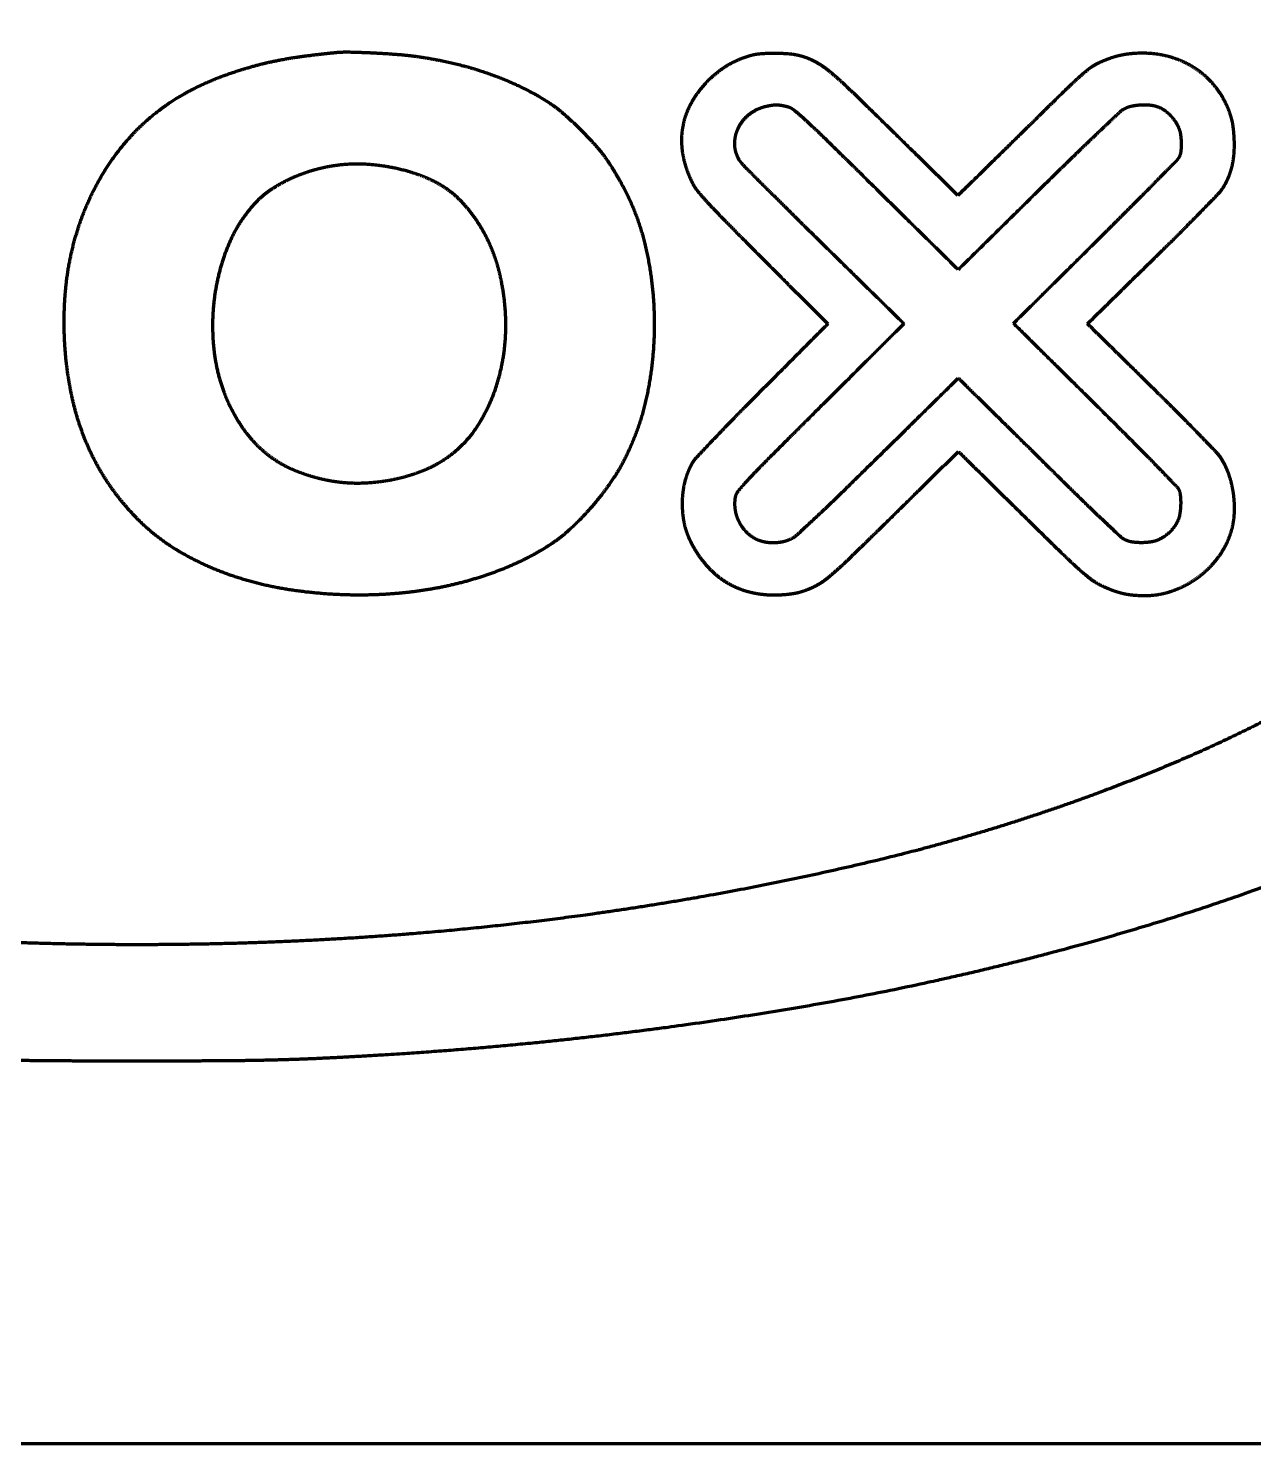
# Model space of a CAD drawing. Header units: inches. Extents: x -3022 to 7311, y 343 to 5680.
# Drawn here: x 3206.2 to 3268.4, y 3803.8 to 3875.7 of the extents above; entities that cross this region are included whole.
import ezdxf

# ---------------------------------------------------------------- set-up
doc = ezdxf.new("R2010")
doc.units = ezdxf.units.IN

msp = doc.modelspace()

# ---------------------------------------------------------------- linework, layer by layer
at = {"linetype": 'Continuous', "lineweight": 70}
msp.add_line((3427.918, 3803.795), (2993.918, 3803.795), dxfattribs=at)
for points, weights, knots in [([(3220.329, 3898.006), (3219.652, 3898.038), (3218.975, 3898.058), (3216.701, 3898.085), (3215.105, 3898.101), (3211.912, 3898.128), (3210.315, 3898.138), (3208.047, 3898.149), (3207.376, 3898.14), (3206.542, 3898.114), (3206.379, 3898.109), (3205.942, 3898.093), (3205.668, 3898.083), (3205.077, 3898.061), (3204.761, 3898.049), (3204.126, 3898.025), (3203.807, 3898.013), (3197.894, 3897.783), (3192.313, 3897.331), (3181.433, 3895.989), (3176.146, 3895.081), (3166.051, 3892.847), (3161.255, 3891.526), (3152.318, 3888.567), (3148.214, 3886.873), (3142.811, 3884.175), (3141.402, 3883.418), (3138.756, 3881.895), (3137.527, 3881.12), (3135.213, 3879.53), (3134.131, 3878.717), (3132.08, 3877.031), (3131.115, 3876.158), (3129.488, 3874.534), (3128.811, 3873.8), (3127.576, 3872.344), (3127.025, 3871.619), (3126.036, 3870.156), (3125.599, 3869.422), (3124.826, 3867.928), (3124.493, 3867.17), (3124.21, 3866.392), (3123.844, 3865.387), (3123.572, 3864.352), (3123.397, 3863.297), (3123.226, 3862.263), (3123.157, 3861.217), (3123.191, 3860.169), (3123.226, 3859.114), (3123.363, 3858.067), (3123.602, 3857.039), (3123.848, 3855.976), (3124.188, 3854.939), (3124.907, 3853.261), (3125.232, 3852.602), (3125.959, 3851.312), (3126.358, 3850.683), (3127.25, 3849.424), (3127.742, 3848.797), (3128.844, 3847.522), (3129.448, 3846.87), (3130.46, 3845.851), (3130.852, 3845.468), (3131.603, 3844.756), (3131.963, 3844.428), (3132.692, 3843.794), (3133.061, 3843.486), (3133.847, 3842.859), (3134.264, 3842.537), (3138.355, 3839.488), (3142.306, 3837.18), (3146.489, 3835.327), (3151.453, 3833.129), (3156.553, 3831.267), (3167.598, 3828.056), (3173.522, 3826.718), (3185.917, 3824.698), (3192.361, 3823.975), (3199.926, 3823.506), (3201.019, 3823.445), (3202.963, 3823.347), (3203.814, 3823.314), (3205.604, 3823.267), (3206.542, 3823.252), (3207.48, 3823.246)], [0.500003680185, 0.499951833995, 0.499951833995, 0.500003125685, 0.500003125685, 0.500003134164, 0.500003134164, 0.499950342043, 0.499950342043, 0.500002780016, 0.500002780016, 0.500003632658, 0.500003632658, 0.5000036294, 0.5000036294, 0.500003631943, 0.500003631943, 0.499712041405, 0.499712041405, 0.499626581432, 0.499626581432, 0.499570764247, 0.499570764247, 0.499147291053, 0.499147291053, 0.499856082342, 0.499856082342, 0.499741523013, 0.499741523013, 0.499697398225, 0.499697398225, 0.499615378368, 0.499615378368, 0.499717367768, 0.499717367768, 0.499509800036, 0.499509800036, 0.49943320441, 0.49943320441, 0.499316886864, 0.499316886864, 0.500003680185, 0.498576185915, 0.498576185915, 0.500003680185, 0.498389820463, 0.498389820463, 0.500003680185, 0.498416120355, 0.498416120355, 0.500003680185, 0.498702961474, 0.498702961474, 0.499514934223, 0.499514934223, 0.499556287066, 0.499556287066, 0.499619738583, 0.499619738583, 0.499803196126, 0.499803196126, 0.499966690231, 0.499966690231, 0.49992872485, 0.49992872485, 0.499925885485, 0.499925885485, 0.499958910845, 0.499958910845, 0.497922649304, 0.497922649304, 0.500003680185, 0.499255633466, 0.499255633466, 0.499390037942, 0.499390037942, 0.499589929812, 0.499589929812, 0.499998142907, 0.499998142907, 0.499979520616, 0.499979520616, 0.499986543899, 0.499986543899, 0.500003680185], [0, 0, 0, 0, 0.009508, 0.009508, 0.031905, 0.031905, 0.054312, 0.054312, 0.063734, 0.063734, 0.066018, 0.066018, 0.069872, 0.069872, 0.074311, 0.074311, 0.078787, 0.078787, 0.157355, 0.157355, 0.232677, 0.232677, 0.30258, 0.30258, 0.365018, 0.365018, 0.387555, 0.387555, 0.408036, 0.408036, 0.427121, 0.427121, 0.445479, 0.445479, 0.459571, 0.459571, 0.472445, 0.472445, 0.484522, 0.484522, 0.496245, 0.496245, 0.496245, 0.51141, 0.51141, 0.51141, 0.526313, 0.526313, 0.526313, 0.541371, 0.541371, 0.541371, 0.556984, 0.556984, 0.567525, 0.567525, 0.578233, 0.578233, 0.589688, 0.589688, 0.602466, 0.602466, 0.610351, 0.610351, 0.617358, 0.617358, 0.624265, 0.624265, 0.631841, 0.631841, 0.697719, 0.697719, 0.697719, 0.776203, 0.776203, 0.864136, 0.864136, 0.958146, 0.958146, 0.974023, 0.974023, 0.986384, 0.986384, 1, 1, 1, 1]), ([(3207.48, 3823.246), (3208.914, 3823.238), (3210.348, 3823.234), (3213.218, 3823.234), (3214.654, 3823.238), (3217.042, 3823.253), (3217.994, 3823.268), (3219.802, 3823.316), (3220.659, 3823.349), (3222.587, 3823.446), (3223.659, 3823.506), (3231.554, 3824.001), (3238.347, 3824.781), (3251.321, 3826.955), (3257.469, 3828.404), (3268.856, 3831.89), (3274.068, 3833.913), (3279.118, 3836.313), (3283.363, 3838.33), (3287.328, 3840.854), (3291.321, 3844.151), (3291.679, 3844.47), (3292.527, 3845.287), (3293.024, 3845.777), (3293.998, 3846.765), (3294.476, 3847.262), (3295.243, 3848.079), (3295.523, 3848.407), (3296.497, 3849.664), (3297.154, 3850.62), (3298.292, 3852.502), (3298.757, 3853.432), (3299.146, 3854.396), (3299.511, 3855.301), (3299.797, 3856.235), (3300.001, 3857.19), (3300.205, 3858.144), (3300.325, 3859.112), (3300.362, 3860.087), (3300.402, 3861.171), (3300.335, 3862.254), (3300.16, 3863.325), (3299.985, 3864.404), (3299.705, 3865.462), (3299.324, 3866.487), (3298.921, 3867.572), (3298.421, 3868.617), (3297.829, 3869.612), (3297.179, 3870.703), (3296.456, 3871.747), (3295.37, 3873.106), (3295.063, 3873.462), (3294.316, 3874.263), (3293.883, 3874.714), (3292.992, 3875.61), (3292.535, 3876.055), (3291.694, 3876.847), (3291.307, 3877.19), (3287.678, 3880.21), (3284.158, 3882.508), (3280.395, 3884.383), (3275.937, 3886.605), (3271.335, 3888.511), (3261.28, 3891.876), (3255.848, 3893.325), (3244.357, 3895.632), (3238.327, 3896.539), (3231.318, 3897.245), (3230.376, 3897.333), (3228.477, 3897.496), (3227.521, 3897.572), (3225.563, 3897.712), (3224.561, 3897.777), (3222.483, 3897.898), (3221.406, 3897.955), (3220.329, 3898.006)], [0.500003680185, 0.500002166144, 0.500002166144, 0.500002097056, 0.500002097056, 0.499986947081, 0.499986947081, 0.499979608822, 0.499979608822, 0.499997302433, 0.499997302433, 0.499558871273, 0.499558871273, 0.499287829862, 0.499287829862, 0.499109929169, 0.499109929169, 0.500003680185, 0.497471929658, 0.497471929658, 0.499762034183, 0.499762034183, 0.499975946134, 0.499975946134, 0.499977921886, 0.499977921886, 0.499631917112, 0.499631917112, 0.49944898704, 0.49944898704, 0.498931840545, 0.498931840545, 0.500003680185, 0.498759302358, 0.498759302358, 0.500003680185, 0.498753551362, 0.498753551362, 0.500003680185, 0.498357304212, 0.498357304212, 0.500003680185, 0.498435704494, 0.498435704494, 0.500003680185, 0.49863329398, 0.49863329398, 0.500003680185, 0.499218488989, 0.499218488989, 0.499765925558, 0.499765925558, 0.499959205342, 0.499959205342, 0.499958724923, 0.499958724923, 0.499847369961, 0.499847369961, 0.497767671046, 0.497767671046, 0.500003680185, 0.499194279285, 0.499194279285, 0.499354848193, 0.499354848193, 0.4996055757, 0.4996055757, 0.499994627424, 0.499994627424, 0.499995368253, 0.499995368253, 0.499996135884, 0.499996135884, 0.499998773272, 0.499998773272, 0.500003680185], [0, 0, 0, 0, 0.0209, 0.0209, 0.041831, 0.041831, 0.055706, 0.055706, 0.068202, 0.068202, 0.083849, 0.083849, 0.183524, 0.183524, 0.275689, 0.275689, 0.357386, 0.357386, 0.357386, 0.426176, 0.426176, 0.433231, 0.433231, 0.4435, 0.4435, 0.453652, 0.453652, 0.459996, 0.459996, 0.477083, 0.477083, 0.492412, 0.492412, 0.492412, 0.506844, 0.506844, 0.506844, 0.521301, 0.521301, 0.521301, 0.537414, 0.537414, 0.537414, 0.553712, 0.553712, 0.553712, 0.571022, 0.571022, 0.571022, 0.590062, 0.590062, 0.597116, 0.597116, 0.60651, 0.60651, 0.616097, 0.616097, 0.623865, 0.623865, 0.687044, 0.687044, 0.687044, 0.762241, 0.762241, 0.847249, 0.847249, 0.939583, 0.939583, 0.953916, 0.953916, 0.968457, 0.968457, 0.983662, 0.983662, 1, 1, 1, 1]), ([(3208.481, 3892.195), (3204.985, 3892.114), (3201.492, 3891.938), (3194.682, 3891.407), (3191.37, 3891.043), (3184.916, 3890.127), (3181.778, 3889.576), (3175.663, 3888.291), (3172.693, 3887.55), (3167.475, 3886.041), (3165.221, 3885.304), (3160.902, 3883.728), (3158.843, 3882.879), (3154.958, 3881.086), (3153.137, 3880.145), (3149.76, 3878.205), (3148.22, 3877.19), (3145.839, 3875.402), (3144.964, 3874.68), (3143.337, 3873.209), (3142.592, 3872.455), (3141.239, 3870.924), (3140.633, 3870.148), (3139.559, 3868.589), (3139.101, 3867.803), (3138.571, 3866.706), (3138.443, 3866.425), (3138.211, 3865.878), (3138.108, 3865.612), (3137.917, 3865.071), (3137.829, 3864.796), (3137.663, 3864.212), (3137.583, 3863.903), (3137.459, 3863.379), (3137.413, 3863.164), (3137.342, 3862.784), (3137.32, 3862.619), (3137.29, 3862.251), (3137.281, 3862.049), (3137.274, 3861.458), (3137.272, 3861.069), (3137.272, 3860.32), (3137.275, 3859.961), (3137.282, 3859.387), (3137.291, 3859.173), (3137.317, 3858.791), (3137.335, 3858.623), (3137.388, 3858.275), (3137.421, 3858.096), (3137.66, 3857), (3137.942, 3856.105), (3138.304, 3855.24), (3138.677, 3854.346), (3139.123, 3853.485), (3139.637, 3852.664), (3140.194, 3851.776), (3140.815, 3850.933), (3142.26, 3849.251), (3143.069, 3848.406), (3143.922, 3847.606), (3146.455, 3845.231), (3149.281, 3843.215), (3152.351, 3841.593), (3156.104, 3839.61), (3159.992, 3837.907), (3168.563, 3834.88), (3173.226, 3833.567), (3183.1, 3831.472), (3188.283, 3830.648), (3196.712, 3829.748), (3199.93, 3829.497), (3206.415, 3829.179), (3209.679, 3829.11), (3216.199, 3829.152), (3219.453, 3829.264), (3225.897, 3829.665), (3229.084, 3829.958), (3237.929, 3831.031), (3243.548, 3832.037), (3254.084, 3834.544), (3258.959, 3836.114), (3263.697, 3838.061), (3267.731, 3839.718), (3271.6, 3841.733), (3275.27, 3844.089), (3278.208, 3845.975), (3280.768, 3848.348), (3282.873, 3851.133), (3283.274, 3851.665), (3283.65, 3852.216), (3284.335, 3853.329), (3284.64, 3853.892), (3285.179, 3855.03), (3285.413, 3855.604), (3285.811, 3856.763), (3285.973, 3857.347), (3286.141, 3858.13), (3286.176, 3858.321), (3286.232, 3858.682), (3286.251, 3858.851), (3286.278, 3859.231), (3286.286, 3859.442), (3286.293, 3860.009), (3286.295, 3860.366), (3286.294, 3861.099), (3286.291, 3861.477), (3286.283, 3862.055), (3286.273, 3862.256), (3286.242, 3862.622), (3286.22, 3862.788), (3286.149, 3863.167), (3286.104, 3863.38), (3285.865, 3864.395), (3285.618, 3865.181), (3285.006, 3866.715), (3284.645, 3867.46), (3283.793, 3868.93), (3283.306, 3869.653), (3282.186, 3871.09), (3281.562, 3871.808), (3279.594, 3873.846), (3278.175, 3875.085), (3274.958, 3877.443), (3273.186, 3878.583), (3269.299, 3880.763), (3267.191, 3881.798), (3262.635, 3883.736), (3260.203, 3884.658), (3254.861, 3886.44), (3251.949, 3887.277), (3245.86, 3888.751), (3242.691, 3889.403), (3236.15, 3890.513), (3232.783, 3890.97), (3225.907, 3891.673), (3222.402, 3891.925), (3218.202, 3892.102), (3217.512, 3892.123), (3215.741, 3892.155), (3214.66, 3892.171), (3212.503, 3892.197), (3211.429, 3892.206), (3209.73, 3892.215), (3209.106, 3892.21), (3208.481, 3892.195)], [0.500093243168, 0.499968918944, 0.499968918944, 0.499927037543, 0.499927037543, 0.499911098367, 0.499911098367, 0.499861647373, 0.499861647373, 0.499898802127, 0.499898802127, 0.499810239054, 0.499810239054, 0.49976208682, 0.49976208682, 0.499467269408, 0.499467269408, 0.49974646444, 0.49974646444, 0.499573085874, 0.499573085874, 0.499488227391, 0.499488227391, 0.49912322686, 0.49912322686, 0.499992527148, 0.499992527148, 0.499930492133, 0.499930492133, 0.499935021323, 0.499935021323, 0.500006461427, 0.500006461427, 0.500004118567, 0.500004118567, 0.499641098677, 0.499641098677, 0.499888634211, 0.499888634211, 0.50008763937, 0.50008763937, 0.500086385394, 0.500086385394, 0.499968171436, 0.499968171436, 0.499810513552, 0.499810513552, 0.49991978318, 0.49991978318, 0.498730676658, 0.498730676658, 0.500093243168, 0.498971631333, 0.498971631333, 0.500093243168, 0.499157234141, 0.499157234141, 0.499608979647, 0.499608979647, 0.500093243168, 0.4971219785, 0.4971219785, 0.500093243168, 0.499199916727, 0.499199916727, 0.499383490015, 0.499383490015, 0.499654288058, 0.499654288058, 0.499955791954, 0.499955791954, 0.499964844697, 0.499964844697, 0.499964159273, 0.499964159273, 0.499950302194, 0.499950302194, 0.49956284229, 0.49956284229, 0.499077013387, 0.499077013387, 0.500093243168, 0.498729474404, 0.498729474404, 0.500093243168, 0.494910309467, 0.494910309467, 0.500093243168, 0.499710351131, 0.499710351131, 0.499604481794, 0.499604481794, 0.49956969486, 0.49956969486, 0.499495067823, 0.499495067823, 0.499959650135, 0.499959650135, 0.499795584787, 0.499795584787, 0.499953504743, 0.499953504743, 0.500085889184, 0.500085889184, 0.500086958789, 0.500086958789, 0.499890660625, 0.499890660625, 0.499663401309, 0.499663401309, 0.500004641898, 0.500004641898, 0.499181752679, 0.499181752679, 0.499208615396, 0.499208615396, 0.499306402964, 0.499306402964, 0.499628453376, 0.499628453376, 0.498884407075, 0.498884407075, 0.499477873797, 0.499477873797, 0.499599926964, 0.499599926964, 0.499825646443, 0.499825646443, 0.499795246802, 0.499795246802, 0.499892445713, 0.499892445713, 0.499910480947, 0.499910480947, 0.499943927995, 0.499943927995, 0.50006989904, 0.50006989904, 0.500091447584, 0.500091447584, 0.500091603784, 0.500091603784, 0.500058956377, 0.500058956377, 0.500093243168], [0, 0, 0, 0, 0.031224, 0.031224, 0.060964, 0.060964, 0.08939, 0.08939, 0.116688, 0.116688, 0.137822, 0.137822, 0.157663, 0.157663, 0.17592, 0.17592, 0.192316, 0.192316, 0.20239, 0.20239, 0.211797, 0.211797, 0.220519, 0.220519, 0.228566, 0.228566, 0.2313, 0.2313, 0.233823, 0.233823, 0.236373, 0.236373, 0.239192, 0.239192, 0.241135, 0.241135, 0.242607, 0.242607, 0.24439, 0.24439, 0.247825, 0.247825, 0.250997, 0.250997, 0.25289, 0.25289, 0.254377, 0.254377, 0.255989, 0.255989, 0.264237, 0.264237, 0.264237, 0.272736, 0.272736, 0.272736, 0.281911, 0.281911, 0.292141, 0.292141, 0.292141, 0.322328, 0.322328, 0.322328, 0.359169, 0.359169, 0.401161, 0.401161, 0.44661, 0.44661, 0.474554, 0.474554, 0.50281, 0.50281, 0.53098, 0.53098, 0.558668, 0.558668, 0.607993, 0.607993, 0.652163, 0.652163, 0.652163, 0.689671, 0.689671, 0.689671, 0.719383, 0.719383, 0.719383, 0.725052, 0.725052, 0.730491, 0.730491, 0.735749, 0.735749, 0.740886, 0.740886, 0.742535, 0.742535, 0.743977, 0.743977, 0.745764, 0.745764, 0.748781, 0.748781, 0.751976, 0.751976, 0.753677, 0.753677, 0.755088, 0.755088, 0.756935, 0.756935, 0.763888, 0.763888, 0.770863, 0.770863, 0.778191, 0.778191, 0.786182, 0.786182, 0.801966, 0.801966, 0.819606, 0.819606, 0.839255, 0.839255, 0.861003, 0.861003, 0.886316, 0.886316, 0.913339, 0.913339, 0.941707, 0.941707, 0.971038, 0.971038, 0.976793, 0.976793, 0.985822, 0.985822, 0.99479, 0.99479, 1, 1, 1, 1]), ([(3219.599, 3847.132), (3218.534, 3847.29), (3217.489, 3847.547), (3216.472, 3847.901), (3215.541, 3848.226), (3214.648, 3848.645), (3213.803, 3849.154), (3213.022, 3849.624), (3212.311, 3850.193), (3211.68, 3850.85), (3211.171, 3851.38), (3210.709, 3851.952), (3210.299, 3852.562), (3209.895, 3853.16), (3209.548, 3853.793), (3209.259, 3854.454), (3208.961, 3855.137), (3208.723, 3855.843), (3208.548, 3856.568), (3208.36, 3857.348), (3208.227, 3858.139), (3208.149, 3858.938), (3208.042, 3860.033), (3208.033, 3861.132), (3208.123, 3862.228), (3208.209, 3863.265), (3208.403, 3864.287), (3208.705, 3865.283), (3208.993, 3866.234), (3209.385, 3867.148), (3209.877, 3868.012), (3210.357, 3868.855), (3210.934, 3869.634), (3211.601, 3870.339), (3211.931, 3870.687), (3212.284, 3871.012), (3213.04, 3871.617), (3213.442, 3871.898), (3214.297, 3872.416), (3214.75, 3872.653), (3215.713, 3873.084), (3216.219, 3873.279), (3217.113, 3873.573), (3217.494, 3873.686), (3218.244, 3873.884), (3218.612, 3873.968), (3219.395, 3874.118), (3219.809, 3874.185), (3220.752, 3874.309), (3221.281, 3874.37), (3222.051, 3874.448), (3222.292, 3874.458), (3222.945, 3874.443), (3223.357, 3874.429), (3224.196, 3874.387), (3224.623, 3874.36), (3225.376, 3874.3), (3225.701, 3874.264), (3226.024, 3874.217)], [0.500254296352, 0.498777191297, 0.498777191297, 0.500254296352, 0.498469143139, 0.498469143139, 0.500254296352, 0.497362031712, 0.497362031712, 0.500254296352, 0.499024707273, 0.499024707273, 0.500254296352, 0.498882439318, 0.498882439318, 0.500254296352, 0.498982253073, 0.498982253073, 0.500254296352, 0.49944216823, 0.49944216823, 0.500254296352, 0.49891511398, 0.49891511398, 0.500254296352, 0.498381352784, 0.498381352784, 0.500254296352, 0.498177189742, 0.498177189742, 0.500254296352, 0.497846327577, 0.497846327577, 0.500254296352, 0.499457383099, 0.499457383099, 0.499549779242, 0.499549779242, 0.499613176085, 0.499613176085, 0.49980943659, 0.49980943659, 0.500110429345, 0.500110429345, 0.500057234066, 0.500057234066, 0.500106862545, 0.500106862545, 0.500218048972, 0.500218048972, 0.499627835255, 0.499627835255, 0.500223164496, 0.500223164496, 0.500216869372, 0.500216869372, 0.500072819459, 0.500072819459, 0.500254296352], [0, 0, 0, 0, 0.072373, 0.072373, 0.072373, 0.138472, 0.138472, 0.138472, 0.199162, 0.199162, 0.199162, 0.247998, 0.247998, 0.247998, 0.295826, 0.295826, 0.295826, 0.34508, 0.34508, 0.34508, 0.398058, 0.398058, 0.398058, 0.470431, 0.470431, 0.470431, 0.538643, 0.538643, 0.538643, 0.603556, 0.603556, 0.603556, 0.666603, 0.666603, 0.666603, 0.697717, 0.697717, 0.72943, 0.72943, 0.762502, 0.762502, 0.797616, 0.797616, 0.823322, 0.823322, 0.847705, 0.847705, 0.8748, 0.8748, 0.909168, 0.909168, 0.924741, 0.924741, 0.951325, 0.951325, 0.978917, 0.978917, 1, 1, 1, 1]), ([(3226.024, 3874.217), (3226.662, 3874.123), (3227.295, 3874.002), (3228.516, 3873.709), (3229.103, 3873.535), (3230.227, 3873.137), (3230.763, 3872.912), (3231.784, 3872.417), (3232.265, 3872.145), (3232.969, 3871.683), (3233.199, 3871.508), (3233.705, 3871.063), (3233.986, 3870.8), (3234.534, 3870.255), (3234.801, 3869.974), (3235.26, 3869.459), (3235.445, 3869.222), (3235.681, 3868.876), (3235.746, 3868.778), (3235.885, 3868.558), (3235.96, 3868.436), (3236.109, 3868.19), (3236.182, 3868.066), (3236.315, 3867.835), (3236.375, 3867.727), (3236.966, 3866.619), (3237.359, 3865.554), (3237.603, 3864.447), (3237.869, 3863.237), (3238.007, 3862.007), (3238.016, 3860.769), (3238.025, 3859.524), (3237.905, 3858.286), (3237.656, 3857.066), (3237.425, 3855.938), (3237.049, 3854.849), (3236.532, 3853.82), (3236.319, 3853.395), (3236.076, 3852.987), (3235.502, 3852.165), (3235.178, 3851.749), (3234.495, 3850.962), (3234.137, 3850.591), (3233.44, 3849.942), (3233.095, 3849.673), (3232.727, 3849.435), (3232.077, 3849.013), (3231.392, 3848.649), (3230.678, 3848.345), (3229.917, 3848.021), (3229.135, 3847.753), (3227.494, 3847.318), (3226.639, 3847.153), (3224.881, 3846.935), (3223.981, 3846.879), (3221.914, 3846.877), (3220.752, 3846.962), (3219.599, 3847.132)], [0.500254296352, 0.499915234549, 0.499915234549, 0.499792097146, 0.499792097146, 0.499740131019, 0.499740131019, 0.499563005717, 0.499563005717, 0.499427888353, 0.499427888353, 0.500100712984, 0.500100712984, 0.500099618317, 0.500099618317, 0.499563991595, 0.499563991595, 0.50020035726, 0.50020035726, 0.500237272997, 0.500237272997, 0.500237360492, 0.500237360492, 0.500209449902, 0.500209449902, 0.497142956783, 0.497142956783, 0.500254296352, 0.498426969752, 0.498426969752, 0.500254296352, 0.498443274704, 0.498443274704, 0.500254296352, 0.497357142353, 0.497357142353, 0.500254296352, 0.499388243331, 0.499388243331, 0.499791254847, 0.499791254847, 0.499779240073, 0.499779240073, 0.498995174375, 0.498995174375, 0.500254296352, 0.49900008227, 0.49900008227, 0.500254296352, 0.499403099735, 0.499403099735, 0.499485711043, 0.499485711043, 0.499632236654, 0.499632236654, 0.499340640971, 0.499340640971, 0.500254296352], [0, 0, 0, 0, 0.042366, 0.042366, 0.082566, 0.082566, 0.120698, 0.120698, 0.156949, 0.156949, 0.175852, 0.175852, 0.201026, 0.201026, 0.226401, 0.226401, 0.246063, 0.246063, 0.253743, 0.253743, 0.263071, 0.263071, 0.272495, 0.272495, 0.280496, 0.280496, 0.354078, 0.354078, 0.354078, 0.434115, 0.434115, 0.434115, 0.514271, 0.514271, 0.514271, 0.588022, 0.588022, 0.588022, 0.618387, 0.618387, 0.652061, 0.652061, 0.684928, 0.684928, 0.712778, 0.712778, 0.712778, 0.762014, 0.762014, 0.762014, 0.814431, 0.814431, 0.869503, 0.869503, 0.926471, 0.926471, 1, 1, 1, 1]), ([(3245.413, 3874.255), (3245.229, 3874.302), (3245.042, 3874.333), (3244.612, 3874.368), (3244.37, 3874.378), (3243.89, 3874.379), (3243.651, 3874.37), (3243.237, 3874.338), (3243.063, 3874.308), (3242.892, 3874.261), (3242.693, 3874.206), (3242.498, 3874.138), (3242.118, 3873.978), (3241.935, 3873.886), (3241.579, 3873.675), (3241.407, 3873.558), (3241.073, 3873.296), (3240.911, 3873.153), (3240.758, 3873), (3240.409, 3872.653), (3240.114, 3872.26), (3239.878, 3871.829), (3239.657, 3871.427), (3239.511, 3870.993), (3239.443, 3870.539), (3239.374, 3870.083), (3239.387, 3869.621), (3239.479, 3869.169), (3239.579, 3868.679), (3239.745, 3868.208), (3239.974, 3867.763), (3240.05, 3867.617), (3240.141, 3867.48), (3240.247, 3867.354), (3240.429, 3867.138), (3240.617, 3866.927), (3241.118, 3866.389), (3241.432, 3866.062), (3242.344, 3865.139), (3242.938, 3864.54), (3244.631, 3862.844), (3245.728, 3861.746), (3246.825, 3860.647)], [0.501802520882, 0.500677677567, 0.500677677567, 0.501535347405, 0.501535347405, 0.501538199236, 0.501538199236, 0.50028510948, 0.50028510948, 0.501802520882, 0.501078524638, 0.501078524638, 0.501052677654, 0.501052677654, 0.501078260932, 0.501078260932, 0.501217454116, 0.501217454116, 0.501802520882, 0.498399370198, 0.498399370198, 0.501802520882, 0.496595923906, 0.496595923906, 0.501802520882, 0.496692665778, 0.496692665778, 0.501802520882, 0.49865645452, 0.49865645452, 0.501802520882, 0.499690348307, 0.499690348307, 0.501802520882, 0.501700702871, 0.501700702871, 0.50176707286, 0.50176707286, 0.501801374445, 0.501801374445, 0.501802520882, 0.501802520882, 0.501802520882], [0, 0, 0, 0, 0.026646, 0.026646, 0.060705, 0.060705, 0.09431, 0.09431, 0.119271, 0.119271, 0.119271, 0.148462, 0.148462, 0.177525, 0.177525, 0.207097, 0.207097, 0.237781, 0.237781, 0.237781, 0.307664, 0.307664, 0.307664, 0.37331, 0.37331, 0.37331, 0.4401, 0.4401, 0.4401, 0.51314, 0.51314, 0.51314, 0.537355, 0.537355, 0.537355, 0.579069, 0.579069, 0.646011, 0.646011, 0.770695, 0.770695, 1, 1, 1, 1]), ([(3253.432, 3867.17), (3252.343, 3868.239), (3251.255, 3869.308), (3249.411, 3871.12), (3248.652, 3871.859), (3247.564, 3872.909), (3247.225, 3873.21), (3246.874, 3873.496), (3246.653, 3873.677), (3246.414, 3873.835), (3246.162, 3873.968), (3245.924, 3874.094), (3245.673, 3874.19), (3245.413, 3874.255)], [0.501802520882, 0.501802520882, 0.501802520882, 0.501799294364, 0.501799294364, 0.501511145975, 0.501511145975, 0.501802520882, 0.500159418116, 0.500159418116, 0.501802520882, 0.499399159706, 0.499399159706, 0.501802520882], [0, 0, 0, 0, 0.42458, 0.42458, 0.719267, 0.719267, 0.845373, 0.845373, 0.845373, 0.924986, 0.924986, 0.924986, 1, 1, 1, 1]), ([(3260.01, 3860.651), (3261.11, 3861.731), (3262.211, 3862.81), (3263.741, 3864.311), (3264.169, 3864.734), (3264.973, 3865.537), (3265.349, 3865.916), (3266.037, 3866.62), (3266.351, 3866.944), (3266.664, 3867.269), (3266.745, 3867.353), (3266.817, 3867.444), (3266.88, 3867.542), (3266.98, 3867.699), (3267.068, 3867.862), (3267.143, 3868.032), (3267.218, 3868.201), (3267.279, 3868.374), (3267.375, 3868.74), (3267.411, 3868.93), (3267.455, 3869.336), (3267.466, 3869.549), (3267.466, 3869.874), (3267.463, 3869.984), (3267.45, 3870.212), (3267.441, 3870.329), (3267.419, 3870.555), (3267.405, 3870.662), (3267.378, 3870.848), (3267.363, 3870.925), (3267.342, 3871.001), (3267.211, 3871.493), (3267.002, 3871.957), (3266.72, 3872.382), (3266.443, 3872.799), (3266.098, 3873.164), (3265.696, 3873.464), (3265.29, 3873.768), (3264.839, 3874), (3264.355, 3874.152), (3263.855, 3874.31), (3263.337, 3874.389), (3262.813, 3874.389), (3262.608, 3874.389), (3262.405, 3874.379), (3262.012, 3874.34), (3261.825, 3874.309), (3261.454, 3874.224), (3261.272, 3874.17), (3260.901, 3874.035), (3260.712, 3873.956), (3260.528, 3873.867), (3260.387, 3873.799), (3260.254, 3873.717), (3260.129, 3873.623), (3259.959, 3873.493), (3259.794, 3873.357), (3259.381, 3872.988), (3259.132, 3872.756), (3258.418, 3872.061), (3257.949, 3871.602), (3257.144, 3870.808), (3256.806, 3870.476), (3256.142, 3869.823), (3255.816, 3869.502), (3255.211, 3868.908), (3254.933, 3868.634), (3254.506, 3868.215), (3254.357, 3868.07), (3253.949, 3867.673), (3253.69, 3867.421), (3253.432, 3867.17)], [0.501802520882, 0.501802520882, 0.501802520882, 0.501799244215, 0.501799244215, 0.501795776306, 0.501795776306, 0.501800562171, 0.501800562171, 0.501802520882, 0.500193072503, 0.500193072503, 0.501802520882, 0.500813081334, 0.500813081334, 0.501802520882, 0.500752153216, 0.500752153216, 0.500872246788, 0.500872246788, 0.501294491079, 0.501294491079, 0.501679954123, 0.501679954123, 0.501720228513, 0.501720228513, 0.50171788252, 0.50171788252, 0.501246718452, 0.501246718452, 0.501802520882, 0.497361308288, 0.497361308288, 0.501802520882, 0.496919848759, 0.496919848759, 0.501802520882, 0.497060623618, 0.497060623618, 0.501802520882, 0.497915401408, 0.497915401408, 0.501802520882, 0.501381433177, 0.501381433177, 0.501154726719, 0.501154726719, 0.501156056502, 0.501156056502, 0.501386015423, 0.501386015423, 0.501802520882, 0.500115860261, 0.500115860261, 0.501802520882, 0.501535080097, 0.501535080097, 0.501730592775, 0.501730592775, 0.501800569034, 0.501800569034, 0.501802497234, 0.501802497234, 0.501802491656, 0.501802491656, 0.50180249596, 0.50180249596, 0.501801721579, 0.501801721579, 0.501802520882, 0.501802520882, 0.501802520882], [0, 0, 0, 0, 0.142492, 0.142492, 0.198165, 0.198165, 0.247495, 0.247495, 0.289207, 0.289207, 0.289207, 0.299968, 0.299968, 0.299968, 0.317209, 0.317209, 0.317209, 0.334313, 0.334313, 0.35235, 0.35235, 0.372335, 0.372335, 0.382636, 0.382636, 0.393646, 0.393646, 0.403785, 0.403785, 0.411129, 0.411129, 0.411129, 0.458784, 0.458784, 0.458784, 0.506131, 0.506131, 0.506131, 0.554493, 0.554493, 0.554493, 0.604922, 0.604922, 0.604922, 0.624722, 0.624722, 0.643167, 0.643167, 0.661651, 0.661651, 0.681565, 0.681565, 0.681565, 0.696786, 0.696786, 0.696786, 0.717705, 0.717705, 0.750945, 0.750945, 0.815134, 0.815134, 0.861467, 0.861467, 0.906199, 0.906199, 0.944355, 0.944355, 0.964696, 0.964696, 1, 1, 1, 1]), ([(3253.445, 3863.399), (3252.065, 3864.76), (3250.685, 3866.121), (3248.468, 3868.307), (3247.631, 3869.131), (3246.446, 3870.292), (3246.095, 3870.627), (3245.539, 3871.14), (3245.333, 3871.318), (3245.122, 3871.489), (3245.018, 3871.574), (3244.898, 3871.634), (3244.768, 3871.667), (3244.667, 3871.692), (3244.564, 3871.714), (3244.38, 3871.745), (3244.298, 3871.752), (3244.217, 3871.753), (3244.134, 3871.753), (3244.052, 3871.747), (3243.864, 3871.717), (3243.759, 3871.696), (3243.654, 3871.672)], [0.5063733179, 0.5063733179, 0.5063733179, 0.506372947181, 0.506372947181, 0.506334014209, 0.506334014209, 0.506208733888, 0.506208733888, 0.5063733179, 0.498387265088, 0.498387265088, 0.5063733179, 0.506115023922, 0.506115023922, 0.505242973264, 0.505242973264, 0.5063733179, 0.505275202514, 0.505275202514, 0.506142796007, 0.506142796007, 0.5063733179], [0, 0, 0, 0, 0.443552, 0.443552, 0.712212, 0.712212, 0.823127, 0.823127, 0.885338, 0.885338, 0.885338, 0.915483, 0.915483, 0.915483, 0.939101, 0.939101, 0.957453, 0.957453, 0.957453, 0.975929, 0.975929, 1, 1, 1, 1]), ([(3256.254, 3860.672), (3257.642, 3862.049), (3259.03, 3863.425), (3260.954, 3865.333), (3261.489, 3865.866), (3262.479, 3866.858), (3262.935, 3867.318), (3263.787, 3868.185), (3264.184, 3868.589), (3264.581, 3868.995), (3264.623, 3869.038), (3264.658, 3869.088), (3264.685, 3869.142), (3264.727, 3869.23), (3264.754, 3869.324), (3264.764, 3869.421), (3264.778, 3869.559), (3264.784, 3869.698), (3264.778, 3869.981), (3264.766, 3870.123), (3264.746, 3870.265), (3264.729, 3870.376), (3264.699, 3870.484), (3264.655, 3870.587), (3264.605, 3870.705), (3264.544, 3870.816), (3264.471, 3870.921), (3264.396, 3871.031), (3264.311, 3871.135), (3264.217, 3871.23), (3264.126, 3871.322), (3264.027, 3871.406), (3263.922, 3871.481), (3263.827, 3871.548), (3263.725, 3871.602), (3263.616, 3871.644), (3263.487, 3871.693), (3263.352, 3871.725), (3263.214, 3871.74), (3263.05, 3871.757), (3262.886, 3871.761), (3262.722, 3871.753), (3262.559, 3871.744), (3262.398, 3871.723), (3262.239, 3871.689), (3262.107, 3871.661), (3261.98, 3871.615), (3261.861, 3871.552), (3261.783, 3871.51), (3261.711, 3871.458), (3261.646, 3871.397), (3261.247, 3871.019), (3260.848, 3870.64), (3259.989, 3869.821), (3259.529, 3869.379), (3258.545, 3868.422), (3258.02, 3867.908), (3256.146, 3866.061), (3254.796, 3864.73), (3253.445, 3863.399)], [0.5063733179, 0.5063733179, 0.5063733179, 0.506372279769, 0.506372279769, 0.506370737415, 0.506370737415, 0.506373173791, 0.506373173791, 0.5063733179, 0.501976971269, 0.501976971269, 0.5063733179, 0.501235683565, 0.501235683565, 0.5063733179, 0.505733934977, 0.505733934977, 0.505717145414, 0.505717145414, 0.5063733179, 0.503597310873, 0.503597310873, 0.5063733179, 0.504673252054, 0.504673252054, 0.5063733179, 0.505095047644, 0.505095047644, 0.5063733179, 0.505026908624, 0.505026908624, 0.5063733179, 0.503731964107, 0.503731964107, 0.5063733179, 0.503520551897, 0.503520551897, 0.5063733179, 0.505333833541, 0.505333833541, 0.5063733179, 0.505326366762, 0.505326366762, 0.5063733179, 0.503099464969, 0.503099464969, 0.5063733179, 0.503321971817, 0.503321971817, 0.5063733179, 0.506372784304, 0.506372784304, 0.506368975746, 0.506368975746, 0.50637145518, 0.50637145518, 0.5063733179, 0.5063733179, 0.5063733179], [0, 0, 0, 0, 0.212599, 0.212599, 0.294672, 0.294672, 0.365108, 0.365108, 0.426797, 0.426797, 0.426797, 0.433337, 0.433337, 0.433337, 0.443741, 0.443741, 0.443741, 0.458577, 0.458577, 0.473816, 0.473816, 0.473816, 0.485703, 0.485703, 0.485703, 0.499151, 0.499151, 0.499151, 0.513213, 0.513213, 0.513213, 0.526813, 0.526813, 0.526813, 0.538914, 0.538914, 0.538914, 0.553327, 0.553327, 0.553327, 0.570344, 0.570344, 0.570344, 0.587186, 0.587186, 0.587186, 0.60102, 0.60102, 0.60102, 0.610088, 0.610088, 0.610088, 0.666238, 0.666238, 0.731342, 0.731342, 0.806383, 0.806383, 1, 1, 1, 1]), ([(3243.654, 3871.672), (3243.342, 3871.599), (3243.054, 3871.458), (3242.805, 3871.256), (3242.559, 3871.057), (3242.367, 3870.807), (3242.238, 3870.518), (3242.116, 3870.244), (3242.067, 3869.948), (3242.093, 3869.65), (3242.119, 3869.362), (3242.225, 3869.093), (3242.402, 3868.865), (3242.459, 3868.793), (3242.52, 3868.723), (3242.972, 3868.271), (3243.359, 3867.883), (3244.196, 3867.048), (3244.646, 3866.6), (3245.617, 3865.639), (3246.137, 3865.126), (3248.002, 3863.294), (3249.345, 3861.974), (3250.688, 3860.654)], [0.5063733179, 0.4978755607, 0.4978755607, 0.5063733179, 0.497052079849, 0.497052079849, 0.5063733179, 0.495529359728, 0.495529359728, 0.5063733179, 0.492608955871, 0.492608955871, 0.5063733179, 0.505742372064, 0.505742372064, 0.506373185998, 0.506373185998, 0.506372319566, 0.506372319566, 0.506372884715, 0.506372884715, 0.5063733179, 0.5063733179, 0.5063733179], [0, 0, 0, 0, 0.066534, 0.066534, 0.066534, 0.130891, 0.130891, 0.130891, 0.190685, 0.190685, 0.190685, 0.246728, 0.246728, 0.246728, 0.264571, 0.264571, 0.370614, 0.370614, 0.493674, 0.493674, 0.63519, 0.63519, 1, 1, 1, 1]), ([(3222.079, 3868.714), (3222.529, 3868.764), (3222.982, 3868.775), (3223.433, 3868.746), (3223.911, 3868.716), (3224.386, 3868.652), (3225.31, 3868.457), (3225.758, 3868.327), (3226.195, 3868.165), (3226.585, 3868.02), (3226.957, 3867.835), (3227.309, 3867.612), (3227.642, 3867.401), (3227.948, 3867.15), (3228.221, 3866.865), (3228.522, 3866.551), (3228.793, 3866.211), (3229.032, 3865.848), (3229.286, 3865.464), (3229.505, 3865.059), (3229.689, 3864.637), (3229.876, 3864.209), (3230.028, 3863.766), (3230.143, 3863.313), (3230.376, 3862.392), (3230.49, 3861.449), (3230.484, 3860.499), (3230.477, 3859.57), (3230.344, 3858.651), (3230.087, 3857.758), (3229.849, 3856.93), (3229.49, 3856.146), (3229.02, 3855.423), (3228.595, 3854.771), (3228.048, 3854.219), (3227.4, 3853.789), (3227.013, 3853.532), (3226.601, 3853.321), (3226.167, 3853.156), (3225.692, 3852.976), (3225.204, 3852.837), (3224.705, 3852.74), (3224.195, 3852.64), (3223.678, 3852.584), (3223.158, 3852.57), (3222.66, 3852.557), (3222.163, 3852.591), (3221.671, 3852.672), (3221.077, 3852.77), (3220.495, 3852.928), (3219.933, 3853.144), (3219.422, 3853.341), (3218.941, 3853.604), (3218.501, 3853.931), (3218.066, 3854.253), (3217.679, 3854.632), (3217.348, 3855.06), (3216.992, 3855.521), (3216.688, 3856.019), (3216.441, 3856.546), (3216.059, 3857.361), (3215.807, 3858.224), (3215.689, 3859.115), (3215.565, 3860.059), (3215.563, 3861.011), (3215.684, 3861.956), (3215.802, 3862.88), (3216.04, 3863.781), (3216.395, 3864.643), (3216.717, 3865.426), (3217.172, 3866.14), (3217.745, 3866.763), (3217.987, 3867.026), (3218.259, 3867.258), (3218.556, 3867.457), (3218.892, 3867.681), (3219.245, 3867.876), (3219.613, 3868.042), (3220.003, 3868.218), (3220.406, 3868.362), (3220.819, 3868.475), (3221.232, 3868.588), (3221.653, 3868.668), (3222.079, 3868.714)], [0.500766596168, 0.49953260119, 0.49953260119, 0.500766596168, 0.49988659288, 0.49988659288, 0.499848944645, 0.499848944645, 0.500766596168, 0.498943588167, 0.498943588167, 0.500766596168, 0.49832847207, 0.49832847207, 0.500766596168, 0.499400629886, 0.499400629886, 0.500766596168, 0.499542371477, 0.499542371477, 0.500766596168, 0.499655352132, 0.499655352132, 0.500766596168, 0.498053907999, 0.498053907999, 0.500766596168, 0.497650258754, 0.497650258754, 0.500766596168, 0.497097329901, 0.497097329901, 0.500766596168, 0.493857294468, 0.493857294468, 0.500766596168, 0.498684765633, 0.498684765633, 0.500766596168, 0.499560607897, 0.499560607897, 0.500766596168, 0.499609127472, 0.499609127472, 0.500766596168, 0.499275111062, 0.499275111062, 0.500766596168, 0.499038099599, 0.499038099599, 0.500766596168, 0.497714072712, 0.497714072712, 0.500766596168, 0.497609907789, 0.497609907789, 0.500766596168, 0.498750007721, 0.498750007721, 0.500766596168, 0.496838413709, 0.496838413709, 0.500766596168, 0.497993172281, 0.497993172281, 0.500766596168, 0.497875125026, 0.497875125026, 0.500766596168, 0.49556271119, 0.49556271119, 0.500766596168, 0.498401435763, 0.498401435763, 0.500766596168, 0.499624327648, 0.499624327648, 0.500766596168, 0.499738203048, 0.499738203048, 0.500766596168, 0.499744467944, 0.499744467944, 0.500766596168], [0, 0, 0, 0, 0.025687, 0.025687, 0.025687, 0.052924, 0.052924, 0.079493, 0.079493, 0.079493, 0.103241, 0.103241, 0.103241, 0.125879, 0.125879, 0.125879, 0.150918, 0.150918, 0.150918, 0.177496, 0.177496, 0.177496, 0.20457, 0.20457, 0.20457, 0.259689, 0.259689, 0.259689, 0.313861, 0.313861, 0.313861, 0.364465, 0.364465, 0.364465, 0.410456, 0.410456, 0.410456, 0.438271, 0.438271, 0.438271, 0.468846, 0.468846, 0.468846, 0.500223, 0.500223, 0.500223, 0.53038, 0.53038, 0.53038, 0.566913, 0.566913, 0.566913, 0.600289, 0.600289, 0.600289, 0.633446, 0.633446, 0.633446, 0.669369, 0.669369, 0.669369, 0.725031, 0.725031, 0.725031, 0.784425, 0.784425, 0.784425, 0.842891, 0.842891, 0.842891, 0.896305, 0.896305, 0.896305, 0.919102, 0.919102, 0.919102, 0.944949, 0.944949, 0.944949, 0.972432, 0.972432, 0.972432, 1, 1, 1, 1]), ([(3246.825, 3860.647), (3245.713, 3859.531), (3244.601, 3858.415), (3243.037, 3856.846), (3242.587, 3856.39), (3241.766, 3855.553), (3241.396, 3855.17), (3240.729, 3854.469), (3240.43, 3854.153), (3240.133, 3853.836), (3240.057, 3853.755), (3239.992, 3853.667), (3239.938, 3853.571), (3239.851, 3853.418), (3239.776, 3853.259), (3239.647, 3852.928), (3239.594, 3852.758), (3239.509, 3852.404), (3239.478, 3852.222), (3239.44, 3851.844), (3239.431, 3851.65), (3239.436, 3851.23), (3239.453, 3851.004), (3239.516, 3850.572), (3239.563, 3850.366), (3239.627, 3850.165), (3239.692, 3849.961), (3239.773, 3849.763), (3239.975, 3849.363), (3240.093, 3849.16), (3240.223, 3848.966), (3240.444, 3848.635), (3240.701, 3848.331), (3240.99, 3848.057), (3241.261, 3847.8), (3241.565, 3847.582), (3241.895, 3847.406), (3242.225, 3847.23), (3242.576, 3847.099), (3242.941, 3847.017), (3243.33, 3846.929), (3243.727, 3846.885), (3244.229, 3846.885), (3244.332, 3846.889), (3244.548, 3846.902), (3244.662, 3846.911), (3244.883, 3846.935), (3244.99, 3846.949), (3245.179, 3846.978), (3245.26, 3846.994), (3245.612, 3847.085), (3245.875, 3847.182), (3246.127, 3847.305), (3246.372, 3847.425), (3246.601, 3847.571), (3246.812, 3847.742), (3247.141, 3848.009), (3247.459, 3848.29), (3248.55, 3849.348), (3249.333, 3850.113), (3251.228, 3851.977), (3252.341, 3853.072), (3253.455, 3854.168)], [0.501802520882, 0.501802520882, 0.501802520882, 0.501799656765, 0.501799656765, 0.501793979423, 0.501793979423, 0.50179987397, 0.50179987397, 0.501802520882, 0.499431754692, 0.499431754692, 0.501802520882, 0.500944964409, 0.500944964409, 0.501014183912, 0.501014183912, 0.501071917641, 0.501071917641, 0.501266152566, 0.501266152566, 0.50106181772, 0.50106181772, 0.500691644722, 0.500691644722, 0.501802520882, 0.500728911627, 0.500728911627, 0.501181389285, 0.501181389285, 0.501802520882, 0.499728562873, 0.499728562873, 0.501802520882, 0.498788003181, 0.498788003181, 0.501802520882, 0.49879584897, 0.49879584897, 0.501802520882, 0.49975428945, 0.49975428945, 0.501646262187, 0.501646262187, 0.50171755115, 0.50171755115, 0.501715396734, 0.501715396734, 0.501388613115, 0.501388613115, 0.500059036198, 0.500059036198, 0.501802520882, 0.499685631466, 0.499685631466, 0.501802520882, 0.501471245059, 0.501471245059, 0.501800186221, 0.501800186221, 0.501802520882, 0.501802520882, 0.501802520882], [0, 0, 0, 0, 0.146592, 0.146592, 0.206176, 0.206176, 0.255744, 0.255744, 0.296219, 0.296219, 0.296219, 0.306455, 0.306455, 0.306455, 0.322919, 0.322919, 0.339644, 0.339644, 0.356989, 0.356989, 0.375276, 0.375276, 0.39651, 0.39651, 0.416391, 0.416391, 0.416391, 0.43659, 0.43659, 0.458762, 0.458762, 0.458762, 0.496434, 0.496434, 0.496434, 0.532005, 0.532005, 0.532005, 0.567827, 0.567827, 0.567827, 0.606216, 0.606216, 0.616176, 0.616176, 0.627207, 0.627207, 0.637657, 0.637657, 0.645676, 0.645676, 0.67284, 0.67284, 0.67284, 0.69924, 0.69924, 0.69924, 0.740605, 0.740605, 0.847513, 0.847513, 1, 1, 1, 1]), ([(3250.688, 3860.654), (3249.269, 3859.241), (3247.849, 3857.828), (3245.545, 3855.533), (3244.662, 3854.651), (3243.441, 3853.429), (3243.108, 3853.086), (3242.603, 3852.546), (3242.43, 3852.349), (3242.265, 3852.146), (3242.187, 3852.05), (3242.137, 3851.937), (3242.118, 3851.815), (3242.088, 3851.617), (3242.088, 3851.417), (3242.117, 3851.219), (3242.147, 3851.021), (3242.205, 3850.83), (3242.29, 3850.649), (3242.376, 3850.469), (3242.487, 3850.303), (3242.622, 3850.155), (3242.756, 3850.008), (3242.911, 3849.883), (3243.082, 3849.782), (3243.213, 3849.705), (3243.353, 3849.648), (3243.5, 3849.612), (3243.661, 3849.572), (3243.825, 3849.549), (3243.991, 3849.545), (3244.161, 3849.541), (3244.33, 3849.555), (3244.497, 3849.586), (3244.656, 3849.616), (3244.81, 3849.666), (3244.956, 3849.734), (3245.071, 3849.787), (3245.176, 3849.857), (3245.269, 3849.942), (3245.572, 3850.218), (3245.873, 3850.496), (3246.599, 3851.178), (3247.024, 3851.584), (3248.096, 3852.629), (3248.746, 3853.265), (3250.747, 3855.233), (3252.099, 3856.564), (3253.452, 3857.895)], [0.5063733179, 0.5063733179, 0.5063733179, 0.506373031765, 0.506373031765, 0.506330766507, 0.506330766507, 0.506172497329, 0.506172497329, 0.5063733179, 0.494392916548, 0.494392916548, 0.5063733179, 0.50266941981, 0.50266941981, 0.5063733179, 0.502681016441, 0.502681016441, 0.5063733179, 0.502665451048, 0.502665451048, 0.5063733179, 0.502588043605, 0.502588043605, 0.5063733179, 0.502875807286, 0.502875807286, 0.5063733179, 0.504378090605, 0.504378090605, 0.5063733179, 0.504457819949, 0.504457819949, 0.5063733179, 0.503793736507, 0.503793736507, 0.5063733179, 0.50248276431, 0.50248276431, 0.5063733179, 0.506363362343, 0.506363362343, 0.506359652173, 0.506359652173, 0.506372192619, 0.506372192619, 0.5063733179, 0.5063733179, 0.5063733179], [0, 0, 0, 0, 0.219939, 0.219939, 0.357072, 0.357072, 0.409571, 0.409571, 0.438286, 0.438286, 0.438286, 0.451543, 0.451543, 0.451543, 0.472817, 0.472817, 0.472817, 0.493947, 0.493947, 0.493947, 0.514884, 0.514884, 0.514884, 0.535595, 0.535595, 0.535595, 0.551233, 0.551233, 0.551233, 0.568318, 0.568318, 0.568318, 0.58572, 0.58572, 0.58572, 0.602204, 0.602204, 0.602204, 0.614976, 0.614976, 0.614976, 0.656445, 0.656445, 0.715891, 0.715891, 0.807953, 0.807953, 1, 1, 1, 1]), ([(3253.452, 3857.895), (3253.919, 3857.435), (3254.386, 3856.975), (3255.092, 3856.28), (3255.331, 3856.044), (3255.922, 3855.461), (3256.274, 3855.114), (3257.016, 3854.382), (3257.406, 3853.996), (3258.171, 3853.241), (3258.545, 3852.871), (3259.266, 3852.159), (3259.613, 3851.819), (3260.269, 3851.183), (3260.578, 3850.888), (3261.154, 3850.346), (3261.419, 3850.098), (3261.686, 3849.851), (3261.745, 3849.796), (3261.81, 3849.75), (3261.882, 3849.713), (3262.003, 3849.651), (3262.133, 3849.609), (3262.267, 3849.59), (3262.439, 3849.564), (3262.612, 3849.553), (3262.786, 3849.555), (3262.96, 3849.558), (3263.134, 3849.574), (3263.306, 3849.604), (3263.445, 3849.629), (3263.577, 3849.674), (3263.701, 3849.739), (3263.806, 3849.794), (3263.907, 3849.857), (3264.002, 3849.928), (3264.095, 3849.998), (3264.182, 3850.075), (3264.262, 3850.159), (3264.34, 3850.241), (3264.411, 3850.329), (3264.473, 3850.423), (3264.534, 3850.514), (3264.585, 3850.611), (3264.628, 3850.712), (3264.67, 3850.814), (3264.7, 3850.921), (3264.716, 3851.03), (3264.737, 3851.17), (3264.75, 3851.312), (3264.759, 3851.594), (3264.755, 3851.735), (3264.742, 3851.876), (3264.733, 3851.983), (3264.709, 3852.089), (3264.672, 3852.19), (3264.65, 3852.253), (3264.614, 3852.31), (3264.568, 3852.358), (3264.184, 3852.753), (3263.801, 3853.148), (3262.967, 3854.003), (3262.515, 3854.461), (3261.516, 3855.463), (3260.969, 3856.007), (3259.031, 3857.924), (3257.643, 3859.298), (3256.254, 3860.672)], [0.5063733179, 0.5063733179, 0.5063733179, 0.506373278686, 0.506373278686, 0.506373313687, 0.506373313687, 0.506373313687, 0.506373313687, 0.506373312553, 0.506373312553, 0.506369165395, 0.506369165395, 0.506364303417, 0.506364303417, 0.506371325142, 0.506371325142, 0.5063733179, 0.503237734655, 0.503237734655, 0.5063733179, 0.501800799398, 0.501800799398, 0.5063733179, 0.505295103502, 0.505295103502, 0.5063733179, 0.505297739699, 0.505297739699, 0.5063733179, 0.502346147823, 0.502346147823, 0.5063733179, 0.505322065307, 0.505322065307, 0.5063733179, 0.505167467581, 0.505167467581, 0.5063733179, 0.50509334802, 0.50509334802, 0.5063733179, 0.504836504076, 0.504836504076, 0.5063733179, 0.503800039789, 0.503800039789, 0.5063733179, 0.505783201019, 0.505783201019, 0.505784157486, 0.505784157486, 0.5063733179, 0.503506842342, 0.503506842342, 0.5063733179, 0.498916606337, 0.498916606337, 0.5063733179, 0.50637291238, 0.50637291238, 0.506367975388, 0.506367975388, 0.50637150641, 0.50637150641, 0.5063733179, 0.5063733179, 0.5063733179], [0, 0, 0, 0, 0.071362, 0.071362, 0.10791, 0.10791, 0.161723, 0.161723, 0.221447, 0.221447, 0.278764, 0.278764, 0.331729, 0.331729, 0.378237, 0.378237, 0.417792, 0.417792, 0.417792, 0.426482, 0.426482, 0.426482, 0.441088, 0.441088, 0.441088, 0.459655, 0.459655, 0.459655, 0.478313, 0.478313, 0.478313, 0.493156, 0.493156, 0.493156, 0.505715, 0.505715, 0.505715, 0.517963, 0.517963, 0.517963, 0.52984, 0.52984, 0.52984, 0.541327, 0.541327, 0.541327, 0.552869, 0.552869, 0.552869, 0.567648, 0.567648, 0.582331, 0.582331, 0.582331, 0.593504, 0.593504, 0.593504, 0.600329, 0.600329, 0.600329, 0.656468, 0.656468, 0.722075, 0.722075, 0.800795, 0.800795, 1, 1, 1, 1]), ([(3253.455, 3854.168), (3253.921, 3853.708), (3254.388, 3853.248), (3255.986, 3851.674), (3257.118, 3850.561), (3258.643, 3849.063), (3259.041, 3848.684), (3259.666, 3848.104), (3259.897, 3847.908), (3260.136, 3847.722), (3260.31, 3847.586), (3260.498, 3847.47), (3260.697, 3847.375), (3260.891, 3847.282), (3261.089, 3847.198), (3261.465, 3847.057), (3261.642, 3847.004), (3262.001, 3846.923), (3262.181, 3846.895), (3262.569, 3846.862), (3262.775, 3846.854), (3262.982, 3846.856), (3263.453, 3846.861), (3263.916, 3846.945), (3264.359, 3847.104), (3264.82, 3847.269), (3265.251, 3847.501), (3265.643, 3847.794), (3266.035, 3848.087), (3266.38, 3848.435), (3266.669, 3848.83), (3266.948, 3849.211), (3267.16, 3849.632), (3267.299, 3850.083), (3267.391, 3850.381), (3267.446, 3850.688), (3267.464, 3850.999), (3267.483, 3851.336), (3267.469, 3851.673), (3267.424, 3852.007), (3267.378, 3852.342), (3267.3, 3852.67), (3267.192, 3852.99), (3267.092, 3853.285), (3266.956, 3853.566), (3266.788, 3853.829), (3266.723, 3853.929), (3266.65, 3854.022), (3266.567, 3854.108), (3266.259, 3854.43), (3265.949, 3854.751), (3265.271, 3855.449), (3264.9, 3855.824), (3264.107, 3856.619), (3263.685, 3857.037), (3262.178, 3858.52), (3261.094, 3859.586), (3260.01, 3860.651)], [0.501802520882, 0.501802520882, 0.501802520882, 0.501802371192, 0.501802371192, 0.501767741687, 0.501767741687, 0.501497082959, 0.501497082959, 0.501802520882, 0.499847042772, 0.499847042772, 0.501802520882, 0.501488856994, 0.501488856994, 0.50103441101, 0.50103441101, 0.501001616936, 0.501001616936, 0.501421166287, 0.501421166287, 0.501802520882, 0.497138550708, 0.497138550708, 0.501802520882, 0.498124089813, 0.498124089813, 0.501802520882, 0.498130286595, 0.498130286595, 0.501802520882, 0.497181900579, 0.497181900579, 0.501802520882, 0.499324327932, 0.499324327932, 0.501802520882, 0.500267147333, 0.500267147333, 0.501802520882, 0.500267786083, 0.500267786083, 0.501802520882, 0.499333066909, 0.499333066909, 0.501802520882, 0.500234073278, 0.500234073278, 0.501802520882, 0.501800307097, 0.501800307097, 0.501795357906, 0.501795357906, 0.501798996892, 0.501798996892, 0.501802520882, 0.501802520882, 0.501802520882], [0, 0, 0, 0, 0.060373, 0.060373, 0.206754, 0.206754, 0.257431, 0.257431, 0.285357, 0.285357, 0.285357, 0.305706, 0.305706, 0.305706, 0.325645, 0.325645, 0.342819, 0.342819, 0.359758, 0.359758, 0.378962, 0.378962, 0.378962, 0.422759, 0.422759, 0.422759, 0.468711, 0.468711, 0.468711, 0.515038, 0.515038, 0.515038, 0.55999, 0.55999, 0.55999, 0.589972, 0.589972, 0.589972, 0.622583, 0.622583, 0.622583, 0.655302, 0.655302, 0.655302, 0.685641, 0.685641, 0.685641, 0.697278, 0.697278, 0.697278, 0.740968, 0.740968, 0.792709, 0.792709, 0.85098, 0.85098, 1, 1, 1, 1])]:
    msp.add_rational_spline(points, weights, degree=3, knots=knots, dxfattribs=at)

doc.saveas('drawing.dxf')
